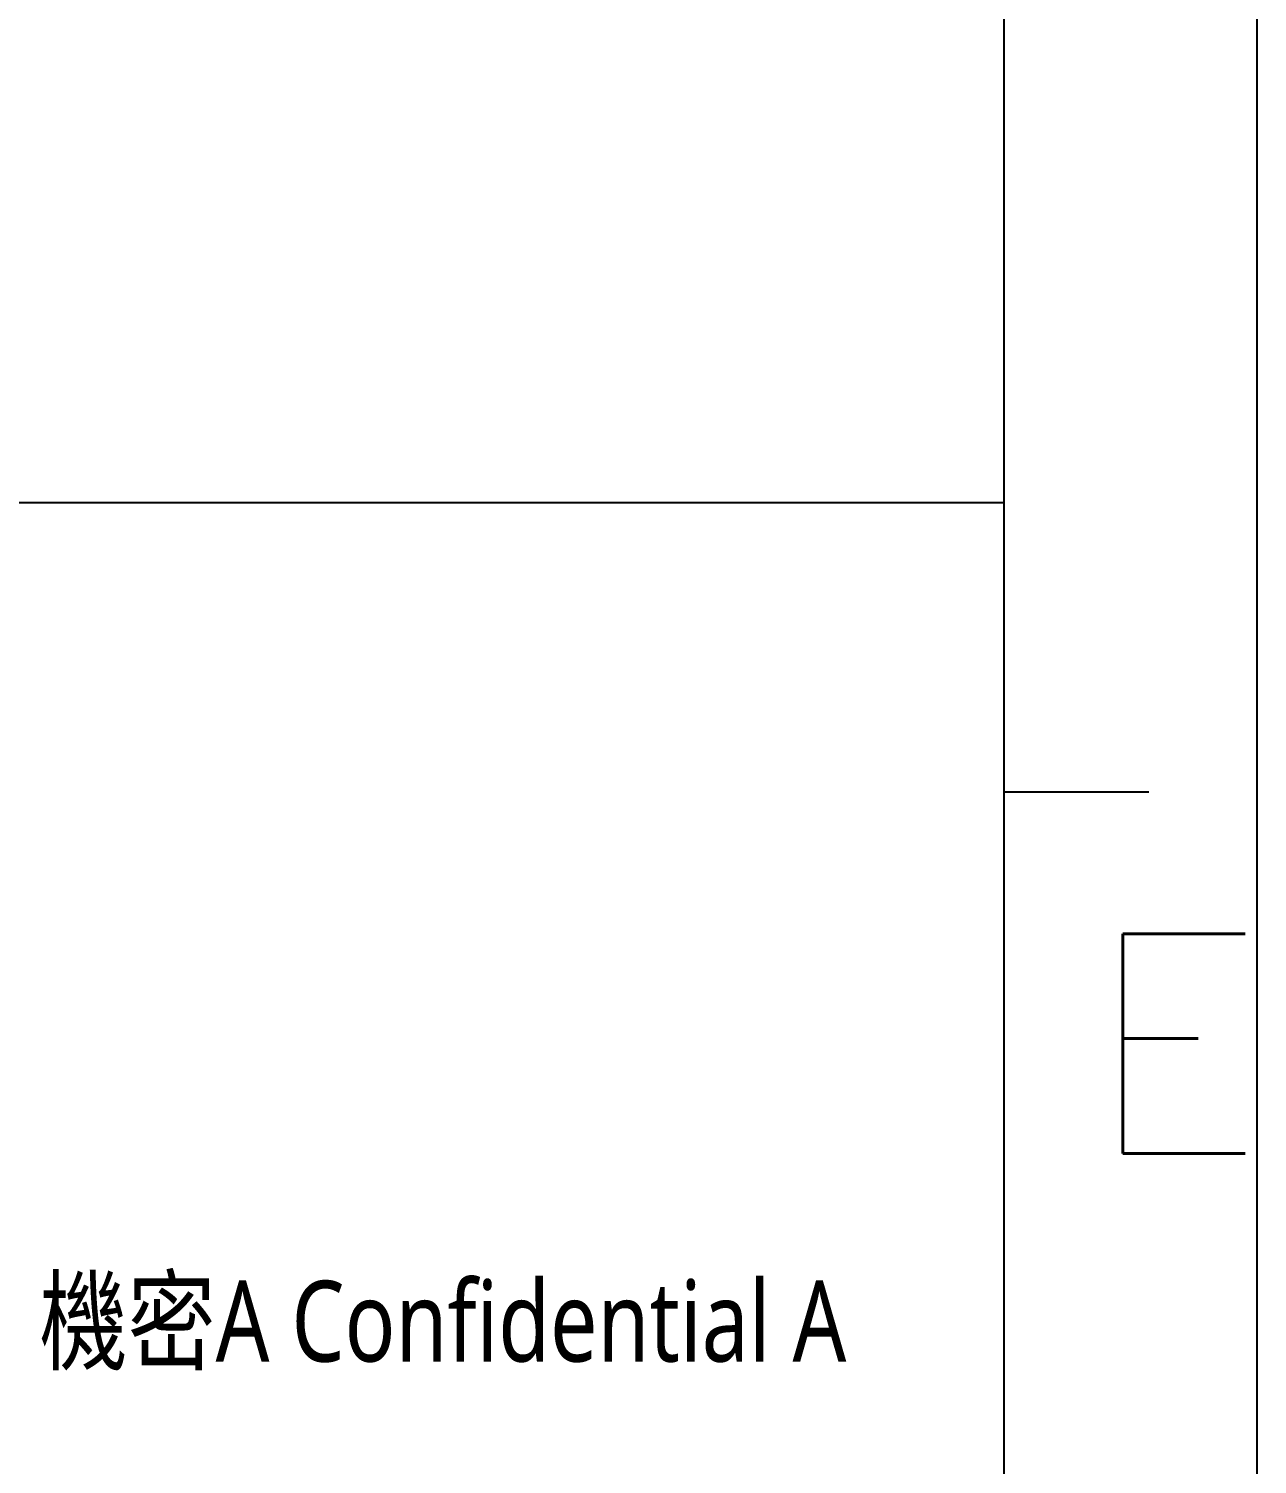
# Model space of a CAD drawing. Header units: millimetres. Extents: x 3885 to 4350, y -149 to 182.
# Drawn here: x 4329.95 to 4349.99, y -104.47 to -81.05 of the extents above; entities that cross this region are included whole.
import ezdxf

# ---------------------------------------------------------------- set-up
doc = ezdxf.new("R2010")
doc.units = ezdxf.units.MM
doc.header["$LTSCALE"] = 23.1
doc.linetypes.add('PHANTOM', pattern=[29.5, 9.5, -1.5, 3, -1.5, 3, -1.5, 9.5])
doc.layers.get('0').update_dxf_attribs({"linetype": 'CONTINUOUS'})
doc.layers.add('0PAPERF', color=2, linetype='PHANTOM', plot=False)
doc.styles.add('SIMPLEX', font='simplex.shx')
doc.styles.get("Standard").update_dxf_attribs({"font": 'simplex.shx', "width": 0.8})

msp = doc.modelspace()

# ---------------------------------------------------------------- linework, layer by layer
for p, q in [((4345.863, -143.045), (4345.863, 171.94)), ((4127.614, -88.778), (4345.863, -88.778)), ((4345.863, -93.497), (4348.222, -93.497))]:
    msp.add_line(p, q)
at = {"layer": '0PAPERF'}
msp.add_line((4349.992, -148.989), (4349.992, 181.847), dxfattribs=at)

# ---------------------------------------------------------------- texts
at = {"style": 'SIMPLEX'}
msp.add_text('E', height=3.586, dxfattribs=at).set_placement((4347.182, -99.396))
at = {"color": 2, "insert": (4330.127, -101.472), "char_height": 1.31796, "width": 17.21244, "attachment_point": 1}
msp.add_mtext('{\\fMicrosoft JhengHei|b0|i0|c136|p18;\\C1;機密A Confidential A}', dxfattribs=at)

doc.saveas('drawing.dxf')
